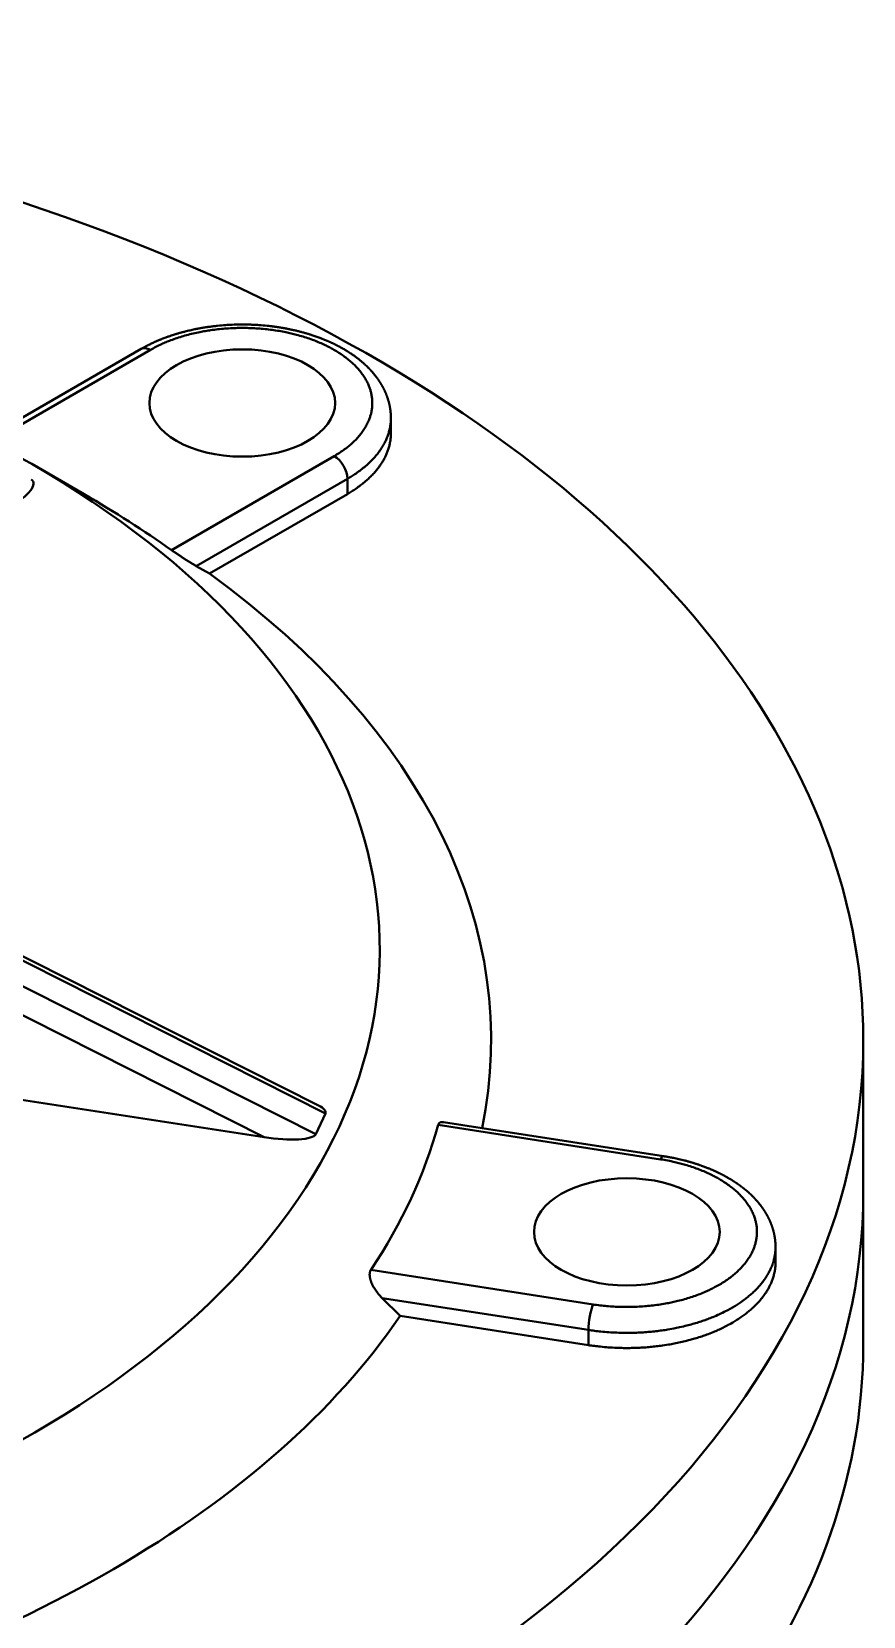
# Model space of a CAD drawing. Header units: millimetres. Extents: x 15 to 415, y 5 to 292.
# Drawn here: x 365.02 to 379.94, y 209.55 to 237.98 of the extents above; entities that cross this region are included whole.
import ezdxf

# ---------------------------------------------------------------- set-up
doc = ezdxf.new("R2010")
doc.units = ezdxf.units.MM
doc.layers.add('Geometries', color=7, linetype='Continuous')

msp = doc.modelspace()

# ---------------------------------------------------------------- linework, layer by layer
at = {"layer": 'Geometries', "linetype": 'Continuous', "lineweight": 40}
for p, q in [((366.9844, 232.2896), (364.1956, 230.6795)), ((367.1511, 232.2731), (364.2982, 230.626)), ((371.4676, 231.0486), (371.4676, 231.0485)), ((371.4676, 231.0485), (371.4676, 231.0485)), ((371.4676, 230.7763), (371.4676, 231.0485)), ((367.5294, 228.6812), (370.4509, 230.3679)), ((365.9647, 229.683), (365.0219, 230.2273)), ((370.6866, 229.9597), (367.9763, 228.3949)), ((370.6866, 229.6875), (370.6866, 229.9597)), ((370.6866, 229.6875), (368.2136, 228.2597)), ((367.9763, 228.3949), (368.2136, 228.2597)), ((370.2918, 218.5741), (358.074, 224.7421)), ((357.9015, 224.3703), (370.1193, 218.2023)), ((369.1917, 218.1466), (357.7958, 223.8996)), ((370.1673, 218.7158), (360.77, 223.4599)), ((379.9448, 219.8896), (379.9448, 217.1679)), ((369.1917, 218.1466), (360.7004, 219.4602)), ((370.1193, 218.2023), (370.2918, 218.5741)), ((376.3067, 217.7504), (372.3159, 218.3677)), ((373.1061, 218.3106), (372.4089, 218.4185)), ((376.3577, 217.8076), (373.1061, 218.3106)), ((379.9448, 217.1679), (379.9448, 214.4463)), ((378.3694, 216.1807), (378.3694, 216.1797)), ((378.3694, 216.177), (378.3694, 216.1797)), ((378.3694, 215.9049), (378.3694, 216.177)), ((371.1081, 215.7653), (375.0989, 215.1479)), ((375.0126, 214.6898), (371.3103, 215.2626)), ((371.3103, 215.2626), (371.6344, 214.9403)), ((375.0126, 214.4177), (371.6344, 214.9403)), ((375.0126, 214.4177), (375.0126, 214.6898))]:
    msp.add_line(p, q, dxfattribs=at)
at = {"layer": 'Geometries', "linetype": 'Continuous', "lineweight": 40, "flags": 128}
for points in [[(371.4676, 231.0485), (371.4676, 231.0557), (371.4675, 231.0627), (371.4674, 231.0693), (371.4673, 231.0756), (371.4671, 231.0816), (371.467, 231.0873), (371.4668, 231.0926), (371.4665, 231.0976), (371.4663, 231.1023), (371.4661, 231.1068), (371.4659, 231.1109), (371.4656, 231.1148), (371.4654, 231.1185), (371.4652, 231.1221), (371.465, 231.1255), (371.4647, 231.1288), (371.4645, 231.1319), (371.4643, 231.1349), (371.464, 231.1377), (371.4638, 231.1404), (371.4636, 231.143), (371.4634, 231.1454), (371.4632, 231.148), (371.4629, 231.1512), (371.4625, 231.1546), (371.4622, 231.1584), (371.4618, 231.1625), (371.4613, 231.1669), (371.4609, 231.1707), (371.4604, 231.1746), (371.46, 231.1785), (371.4595, 231.1823), (371.4591, 231.1858), (371.4587, 231.1892), (371.4583, 231.1924), (371.4579, 231.1954), (371.4575, 231.1984), (371.4571, 231.2012), (371.4567, 231.2038), (371.4564, 231.2061), (371.4561, 231.2083), (371.4558, 231.2105), (371.4552, 231.214), (371.4547, 231.2178), (371.454, 231.2219), (371.4533, 231.2263), (371.4527, 231.2299), (371.4521, 231.2337), (371.4514, 231.2377), (371.4507, 231.2418), (371.4496, 231.2481), (371.4485, 231.2541), (371.4474, 231.2597), (371.4464, 231.265), (371.4456, 231.2689), (371.4449, 231.2727), (371.4441, 231.2766), (371.4432, 231.2806), (371.4419, 231.2866), (371.4405, 231.2928), (371.4391, 231.2993), (371.4375, 231.306), (371.436, 231.3125), (371.434, 231.3206), (371.432, 231.3285), (371.43, 231.3361), (371.428, 231.3438), (371.4258, 231.3515), (371.4236, 231.3593), (371.4214, 231.3672), (371.4178, 231.3789), (371.4141, 231.3909), (371.4102, 231.4029), (371.4063, 231.4148), (371.4023, 231.4264), (371.3982, 231.4379), (371.396, 231.4439), (371.3938, 231.4498), (371.3915, 231.4557), (371.3892, 231.4619), (371.3867, 231.4683), (371.3846, 231.4735), (371.3825, 231.4789), (371.3802, 231.4845), (371.3779, 231.4901), (371.3757, 231.4954), (371.3737, 231.5), (371.3718, 231.5044), (371.37, 231.5087), (371.3682, 231.5128), (371.3665, 231.5166), (371.3648, 231.5205), (371.363, 231.5245), (371.3609, 231.5292), (371.3586, 231.5341), (371.3563, 231.5392), (371.3538, 231.5445), (371.3512, 231.55), (371.3486, 231.5553), (371.3462, 231.5604), (371.3439, 231.5651), (371.3417, 231.5695), (371.3396, 231.5735), (371.3381, 231.5765), (371.3367, 231.5793), (371.3352, 231.5822), (371.3337, 231.5853), (371.332, 231.5885), (371.3304, 231.5917), (371.3286, 231.5949), (371.3268, 231.5984), (371.3249, 231.6019), (371.323, 231.6056), (371.3209, 231.6095), (371.3187, 231.6135), (371.3165, 231.6174), (371.314, 231.6221), (371.3115, 231.6264), (371.3093, 231.6304), (371.3072, 231.6341), (371.3053, 231.6374), (371.304, 231.6396), (371.3028, 231.6417), (371.3017, 231.6437), (371.3004, 231.6458), (371.2991, 231.6482), (371.2976, 231.6507), (371.296, 231.6534), (371.2941, 231.6566), (371.2921, 231.66), (371.2899, 231.6636), (371.2876, 231.6674), (371.2851, 231.6715), (371.2825, 231.6758), (371.2799, 231.6799), (371.2776, 231.6837), (371.2753, 231.6873), (371.2732, 231.6906), (371.2713, 231.6937), (371.2698, 231.6959), (371.2685, 231.698), (371.2672, 231.6999), (371.2661, 231.7017), (371.2649, 231.7035), (371.2636, 231.7055), (371.262, 231.708), (371.2601, 231.7108), (371.2582, 231.7138), (371.2561, 231.717), (371.2538, 231.7204), (371.2519, 231.7232), (371.2499, 231.7261), (371.2478, 231.7292), (371.2456, 231.7324), (371.2435, 231.7355), (371.2408, 231.7394), (371.2382, 231.7431), (371.2358, 231.7465), (371.2336, 231.7497), (371.2315, 231.7526), (371.2296, 231.7553), (371.2282, 231.7573), (371.2269, 231.7591), (371.2257, 231.7608), (371.2243, 231.7626), (371.2229, 231.7646), (371.2214, 231.7667), (371.2192, 231.7696), (371.2169, 231.7728), (371.2144, 231.7763), (371.2116, 231.7799), (371.2088, 231.7838), (371.2057, 231.7879), (371.2026, 231.792), (371.1995, 231.796), (371.1941, 231.803), (371.1889, 231.8097), (371.1838, 231.8162), (371.1788, 231.8224), (371.174, 231.8284), (371.1693, 231.8341), (371.1648, 231.8397), (371.1604, 231.845), (371.1577, 231.8482), (371.155, 231.8514), (371.1522, 231.8548), (371.1492, 231.8583), (371.1461, 231.8619), (371.1418, 231.8669), (371.1372, 231.8722), (371.1323, 231.8778), (371.1293, 231.8812), (371.1262, 231.8847), (371.1231, 231.8881), (371.1202, 231.8914), (371.1175, 231.8944), (371.115, 231.8972), (371.1126, 231.8999), (371.1103, 231.9023), (371.1082, 231.9047), (371.1062, 231.9068), (371.1043, 231.9089), (371.1025, 231.9108), (371.1006, 231.9128), (371.0985, 231.9151), (371.0963, 231.9174), (371.094, 231.9199), (371.0915, 231.9226), (371.0888, 231.9254), (371.0859, 231.9284), (371.0829, 231.9316), (371.0796, 231.935), (371.0763, 231.9384), (371.073, 231.9419), (371.0696, 231.9452), (371.0663, 231.9486), (371.0614, 231.9536), (371.0565, 231.9585), (371.0517, 231.9633), (371.0468, 231.9681), (371.042, 231.9728), (371.0374, 231.9773), (371.0332, 231.9814), (371.0292, 231.9852), (371.0254, 231.9888), (371.0219, 231.9922), (371.0185, 231.9953), (371.0159, 231.9978), (371.0134, 232.0001), (371.0107, 232.0027), (371.0078, 232.0053), (371.0049, 232.008), (371.0017, 232.0109), (370.9979, 232.0145), (370.9938, 232.0182), (370.9895, 232.0221), (370.985, 232.0261), (370.9796, 232.031), (370.9743, 232.0356), (370.9692, 232.0401), (370.9642, 232.0444), (370.9595, 232.0485), (370.955, 232.0524), (370.9508, 232.056), (370.9466, 232.0596), (370.9424, 232.0632), (370.936, 232.0685), (370.9293, 232.0741), (370.9223, 232.0799), (370.915, 232.0858), (370.9075, 232.092), (370.902, 232.0964), (370.8963, 232.1009), (370.8906, 232.1055), (370.8847, 232.1101), (370.8787, 232.1148), (370.8728, 232.1193), (370.8671, 232.1237), (370.862, 232.1276), (370.8571, 232.1313), (370.8523, 232.1349), (370.8477, 232.1384), (370.8432, 232.1417), (370.8388, 232.145), (370.8301, 232.1515), (370.821, 232.158), (370.8117, 232.1648), (370.8021, 232.1716), (370.7921, 232.1786), (370.7818, 232.1858), (370.7712, 232.1931), (370.76, 232.2007), (370.7486, 232.2083), (370.737, 232.216), (370.7323, 232.2191), (370.7277, 232.2221), (370.7229, 232.2252), (370.7182, 232.2282), (370.7137, 232.2312), (370.7093, 232.2339), (370.7049, 232.2368), (370.7007, 232.2394), (370.6967, 232.2419), (370.6931, 232.2442), (370.6897, 232.2463), (370.6872, 232.2479), (370.6847, 232.2494), (370.6821, 232.251), (370.6794, 232.2527), (370.6764, 232.2545), (370.6724, 232.257), (370.6681, 232.2596), (370.6635, 232.2624), (370.6586, 232.2654), (370.6534, 232.2685), (370.6481, 232.2717), (370.6427, 232.2749), (370.6262, 232.2846), (370.6098, 232.2941), (370.5936, 232.3033), (370.5774, 232.3123), (370.5702, 232.3163), (370.563, 232.3202), (370.5558, 232.3241), (370.5486, 232.328), (370.5416, 232.3318), (370.535, 232.3353), (370.5286, 232.3387), (370.5225, 232.3419), (370.5167, 232.3449), (370.5122, 232.3472), (370.5076, 232.3496), (370.5028, 232.3521), (370.4978, 232.3546), (370.4926, 232.3573), (370.4854, 232.3609), (370.4778, 232.3647), (370.4699, 232.3687), (370.4627, 232.3722), (370.4556, 232.3757), (370.4487, 232.3791), (370.4419, 232.3823), (370.4354, 232.3855), (370.4291, 232.3885), (370.423, 232.3914), (370.4171, 232.3942), (370.4111, 232.397), (370.4048, 232.3999), (370.3981, 232.403), (370.3913, 232.4062), (370.3841, 232.4094), (370.3767, 232.4128), (370.369, 232.4163), (370.361, 232.4198), (370.3549, 232.4225), (370.3492, 232.4251), (370.3437, 232.4275), (370.3386, 232.4297), (370.3339, 232.4317), (370.3304, 232.4333), (370.3271, 232.4347), (370.324, 232.436), (370.3212, 232.4372), (370.3184, 232.4384), (370.3145, 232.4401), (370.3103, 232.4418), (370.3058, 232.4437), (370.301, 232.4458), (370.2959, 232.4479), (370.2905, 232.4502), (370.2847, 232.4525), (370.2757, 232.4563), (370.2666, 232.4599), (370.2577, 232.4635), (370.249, 232.467), (370.2403, 232.4704), (370.2318, 232.4738), (370.2219, 232.4777), (370.2122, 232.4814), (370.2025, 232.4851), (370.1927, 232.4888), (370.1753, 232.4953), (370.1577, 232.5017), (370.14, 232.5081), (370.1219, 232.5145), (370.1043, 232.5206), (370.0864, 232.5268), (370.0681, 232.5329), (370.0608, 232.5353), (370.0535, 232.5377), (370.0462, 232.5401), (370.0388, 232.5424), (370.0314, 232.5448), (370.024, 232.5472), (370.017, 232.5494), (370.0104, 232.5515), (370.004, 232.5534), (369.9981, 232.5553), (369.9924, 232.557), (369.9871, 232.5586), (369.9824, 232.5601), (369.9774, 232.5616), (369.9722, 232.5632), (369.9667, 232.5648), (369.961, 232.5665), (369.9533, 232.5688), (369.9453, 232.5711), (369.9368, 232.5736), (369.928, 232.5761), (369.9193, 232.5786), (369.9022, 232.5834), (369.8854, 232.588), (369.8706, 232.592), (369.8559, 232.5959), (369.8412, 232.5998), (369.8264, 232.6036), (369.8112, 232.6074), (369.7959, 232.6112), (369.7805, 232.615), (369.765, 232.6187), (369.7493, 232.6224), (369.7336, 232.626), (369.7178, 232.6296), (369.7023, 232.633), (369.6886, 232.636), (369.675, 232.6389), (369.6617, 232.6417), (369.6482, 232.6445), (369.6345, 232.6473), (369.6205, 232.6501), (369.6062, 232.6529), (369.592, 232.6556), (369.5775, 232.6583), (369.5627, 232.661), (369.5476, 232.6637), (369.5395, 232.6652), (369.5314, 232.6666), (369.5232, 232.668), (369.5151, 232.6694), (369.5074, 232.6707), (369.5002, 232.6719), (369.495, 232.6727), (369.4902, 232.6735), (369.4856, 232.6743), (369.4812, 232.675), (369.4771, 232.6757), (369.4733, 232.6763), (369.4697, 232.6768), (369.4658, 232.6775), (369.4605, 232.6783), (369.4548, 232.6792), (369.4487, 232.6801), (369.4422, 232.6811), (369.4352, 232.6821), (369.4285, 232.6831), (369.4215, 232.6842), (369.4144, 232.6852), (369.4073, 232.6862), (369.4003, 232.6872), (369.3868, 232.6891), (369.3736, 232.6909), (369.3581, 232.6929), (369.3431, 232.6949), (369.3282, 232.6967), (369.3015, 232.6999), (369.2748, 232.7029), (369.248, 232.7058), (369.212, 232.7094), (369.176, 232.7127), (369.14, 232.7156), (369.1038, 232.7183), (369.071, 232.7205), (369.0382, 232.7224), (369.0053, 232.7241), (368.9724, 232.7255), (368.9516, 232.7262), (368.9307, 232.7269), (368.9098, 232.7275), (368.8888, 232.728), (368.8681, 232.7283), (368.8476, 232.7286), (368.8274, 232.7288), (368.8071, 232.7288), (368.7865, 232.7288), (368.7657, 232.7287), (368.7381, 232.7284), (368.7106, 232.7279), (368.6834, 232.7273), (368.6525, 232.7263), (368.6217, 232.7252), (368.5909, 232.7238), (368.5602, 232.7222), (368.5294, 232.7204), (368.4987, 232.7184), (368.4626, 232.7157), (368.4265, 232.7127), (368.3905, 232.7094), (368.3546, 232.7059), (368.336, 232.7039), (368.3174, 232.7019), (368.2989, 232.6997), (368.28, 232.6975), (368.2609, 232.6951), (368.2415, 232.6926), (368.2218, 232.69), (368.2116, 232.6886), (368.2012, 232.6871), (368.1907, 232.6856), (368.1801, 232.6841), (368.1693, 232.6825), (368.1586, 232.6809), (368.1505, 232.6797), (368.143, 232.6785), (368.1359, 232.6774), (368.1293, 232.6764), (368.1232, 232.6754), (368.1175, 232.6745), (368.1131, 232.6738), (368.1087, 232.673), (368.104, 232.6723), (368.0991, 232.6715), (368.094, 232.6706), (368.0869, 232.6694), (368.0793, 232.6681), (368.0713, 232.6667), (368.0639, 232.6654), (368.056, 232.664), (368.0482, 232.6626), (368.0405, 232.6612), (368.0328, 232.6598), (368.0253, 232.6585), (368.0121, 232.656), (367.9992, 232.6535), (367.9867, 232.6511), (367.9742, 232.6486), (367.9616, 232.6461), (367.9488, 232.6435), (367.9268, 232.6389), (367.9045, 232.6341), (367.8825, 232.6292), (367.8606, 232.6242), (367.839, 232.6192), (367.8175, 232.614), (367.796, 232.6087), (367.7746, 232.6033), (367.762, 232.6001), (367.7495, 232.5968), (367.737, 232.5935), (367.7246, 232.5902), (367.7122, 232.5868), (367.6996, 232.5833), (367.692, 232.5812), (367.6844, 232.5791), (367.6766, 232.5769), (367.6688, 232.5746), (367.6609, 232.5723), (367.6529, 232.57), (367.6448, 232.5676), (367.6368, 232.5653), (367.6299, 232.5632), (367.6234, 232.5613), (367.6174, 232.5594), (367.6118, 232.5577), (367.6066, 232.5561), (367.6028, 232.555), (367.5993, 232.5539), (367.5958, 232.5528), (367.5921, 232.5516), (367.5881, 232.5504), (367.5833, 232.5489), (367.5782, 232.5473), (367.5728, 232.5455), (367.5671, 232.5437), (367.561, 232.5418), (367.5547, 232.5397), (367.5483, 232.5376), (367.5419, 232.5355), (367.5271, 232.5306), (367.5126, 232.5258), (367.4987, 232.521), (367.4851, 232.5163), (367.4717, 232.5116), (367.4583, 232.5068), (367.4423, 232.5011), (367.4264, 232.4952), (367.4104, 232.4892), (367.3942, 232.4831), (367.3778, 232.4768), (367.3685, 232.4732), (367.3592, 232.4695), (367.3501, 232.4659), (367.3412, 232.4623), (367.3325, 232.4588), (367.3241, 232.4554), (367.316, 232.452), (367.3025, 232.4464), (367.289, 232.4407), (367.2752, 232.4348), (367.2613, 232.4288), (367.2474, 232.4227), (367.2335, 232.4165), (367.217, 232.4091), (367.2004, 232.4014), (367.1835, 232.3935), (367.1664, 232.3854), (367.1517, 232.3783), (367.1367, 232.371), (367.1216, 232.3634), (367.1164, 232.3608), (367.1112, 232.3582), (367.1062, 232.3557), (367.1015, 232.3533), (367.097, 232.351), (367.0929, 232.3488), (367.089, 232.3469), (367.0864, 232.3455), (367.0838, 232.3442), (367.0815, 232.3429), (367.0793, 232.3418), (367.0772, 232.3407), (367.0753, 232.3397), (367.0734, 232.3387), (367.0712, 232.3376), (367.0688, 232.3362), (367.066, 232.3348), (367.0629, 232.3332), (367.0596, 232.3314), (367.0555, 232.3292), (367.0512, 232.3269), (367.0464, 232.3243), (367.0414, 232.3215), (367.0359, 232.3186), (367.0302, 232.3154), (367.024, 232.312), (367.0181, 232.3088), (367.0119, 232.3053), (367.0055, 232.3017), (366.9987, 232.2978), (366.9917, 232.2938), (366.9844, 232.2896)], [(370.5606, 232.2052), (370.5555, 232.2086), (370.5341, 232.2225), (370.5124, 232.2362), (370.4903, 232.2498), (370.468, 232.2631), (370.4453, 232.2763), (370.4223, 232.2894), (370.4035, 232.2997), (370.3846, 232.3099), (370.3655, 232.3199), (370.3463, 232.3299), (370.3267, 232.3398), (370.307, 232.3495), (370.2871, 232.3591), (370.267, 232.3685), (370.2418, 232.3801), (370.2164, 232.3915), (370.1906, 232.4027), (370.1646, 232.4137), (370.1383, 232.4244), (370.1118, 232.435), (370.085, 232.4453), (370.058, 232.4554), (370.0308, 232.4654), (370.0033, 232.475), (369.9755, 232.4845), (369.9476, 232.4938), (369.9194, 232.5028), (369.8911, 232.5116), (369.8625, 232.5202), (369.8337, 232.5285), (369.8047, 232.5367), (369.7755, 232.5445), (369.752, 232.5507), (369.7283, 232.5567), (369.7045, 232.5626), (369.6805, 232.5683), (369.6565, 232.5739), (369.6323, 232.5793), (369.608, 232.5845), (369.5836, 232.5896), (369.5532, 232.5957), (369.5226, 232.6016), (369.4919, 232.6072), (369.4611, 232.6126), (369.4301, 232.6178), (369.399, 232.6227), (369.3678, 232.6273), (369.3365, 232.6317), (369.3051, 232.6358), (369.2736, 232.6397), (369.242, 232.6434), (369.2103, 232.6468), (369.1785, 232.6499), (369.1467, 232.6528), (369.1148, 232.6554), (369.0828, 232.6578), (369.0508, 232.6599), (369.0188, 232.6618), (368.993, 232.6631), (368.9672, 232.6642), (368.9413, 232.6652), (368.9155, 232.666), (368.8896, 232.6667), (368.8637, 232.6672), (368.8377, 232.6675), (368.8118, 232.6677), (368.7796, 232.6676), (368.7473, 232.6673), (368.7151, 232.6668), (368.6829, 232.6659), (368.6507, 232.6649), (368.6186, 232.6635), (368.5865, 232.662), (368.5544, 232.6601), (368.5224, 232.658), (368.4904, 232.6557), (368.4585, 232.6531), (368.4266, 232.6502), (368.3949, 232.6471), (368.3631, 232.6437), (368.3315, 232.6401), (368.3, 232.6362), (368.2686, 232.6321), (368.2372, 232.6277), (368.2121, 232.6241), (368.1871, 232.6202), (368.1622, 232.6162), (368.1373, 232.612), (368.1125, 232.6077), (368.0877, 232.6032), (368.063, 232.5985), (368.0385, 232.5937), (368.0081, 232.5875), (367.9779, 232.5811), (367.9478, 232.5744), (367.9179, 232.5675), (367.8881, 232.5603), (367.8586, 232.5529), (367.8292, 232.5453), (367.8, 232.5374), (367.771, 232.5293), (367.7422, 232.521), (367.7136, 232.5124), (367.6852, 232.5036), (367.657, 232.4946), (367.629, 232.4854), (367.6013, 232.4759), (367.5737, 232.4663), (367.5464, 232.4564), (367.5194, 232.4463), (367.4978, 232.438), (367.4765, 232.4296), (367.4552, 232.421), (367.4342, 232.4123), (367.4132, 232.4035), (367.3924, 232.3945), (367.3719, 232.3854), (367.3514, 232.3762), (367.3253, 232.364), (367.2995, 232.3517), (367.274, 232.3392), (367.2488, 232.3264), (367.2239, 232.3134), (367.1993, 232.3002), (367.175, 232.2867), (367.1511, 232.2731)], [(370.4509, 230.3679), (370.4729, 230.3808), (370.4945, 230.3938), (370.5159, 230.407), (370.537, 230.4204), (370.5577, 230.4339), (370.5782, 230.4476), (370.5983, 230.4615), (370.6181, 230.4755), (370.6376, 230.4896), (370.6567, 230.5039), (370.6755, 230.5184), (370.694, 230.533), (370.7121, 230.5477), (370.7299, 230.5626), (370.7473, 230.5776), (370.7644, 230.5927), (370.7811, 230.608), (370.7975, 230.6234), (370.8146, 230.64), (370.8313, 230.6567), (370.8475, 230.6735), (370.8634, 230.6905), (370.8788, 230.7077), (370.8938, 230.7249), (370.9079, 230.7416), (370.9215, 230.7585), (370.9348, 230.7755), (370.9476, 230.7926), (370.9601, 230.8097), (370.9721, 230.827), (370.9837, 230.8444), (370.9949, 230.8618), (371.0056, 230.8794), (371.016, 230.897), (371.0259, 230.9147), (371.0354, 230.9325), (371.0445, 230.9503), (371.0531, 230.9683), (371.0613, 230.9863), (371.0691, 231.0043), (371.0764, 231.0225), (371.0834, 231.0406), (371.0886, 231.0553), (371.0936, 231.07), (371.0982, 231.0847), (371.1026, 231.0994), (371.1067, 231.1142), (371.1106, 231.129), (371.1141, 231.1439), (371.1174, 231.1588), (371.121, 231.1772), (371.1242, 231.1957), (371.127, 231.2142), (371.1293, 231.2328), (371.1312, 231.2514), (371.1326, 231.2699), (371.1336, 231.2885), (371.1342, 231.3071), (371.1343, 231.3257), (371.1339, 231.3443), (371.1332, 231.3629), (371.1319, 231.3815), (371.1302, 231.4), (371.1281, 231.4186), (371.1255, 231.4371), (371.1225, 231.4556), (371.1191, 231.4741), (371.1152, 231.4926), (371.1117, 231.5074), (371.108, 231.5221), (371.104, 231.5369), (371.0997, 231.5516), (371.0951, 231.5664), (371.0902, 231.5811), (371.0851, 231.5957), (371.0796, 231.6104), (371.0725, 231.6285), (371.0649, 231.6466), (371.0569, 231.6646), (371.0484, 231.6825), (371.0396, 231.7004), (371.0303, 231.7182), (371.0206, 231.7359), (371.0104, 231.7536), (370.9999, 231.7712), (370.9889, 231.7886), (370.9775, 231.806), (370.9657, 231.8233), (370.9535, 231.8405), (370.9408, 231.8576), (370.9278, 231.8746), (370.9143, 231.8915), (370.9005, 231.9083), (370.8862, 231.925), (370.8745, 231.9383), (370.8625, 231.9516), (370.8502, 231.9647), (370.8377, 231.9778), (370.8249, 231.9908), (370.8119, 232.0038), (370.7986, 232.0166), (370.7851, 232.0294), (370.768, 232.0451), (370.7505, 232.0607), (370.7326, 232.0762), (370.7143, 232.0915), (370.6957, 232.1067), (370.6767, 232.1217), (370.6574, 232.1366), (370.6377, 232.1513), (370.6177, 232.1659), (370.5973, 232.1803), (370.5766, 232.1945), (370.5606, 232.2052)], [(371.4676, 231.0485), (371.4676, 231.0476), (371.4675, 231.0316), (371.467, 231.0157), (371.4663, 230.9997), (371.4652, 230.9827), (371.4638, 230.9656), (371.462, 230.9486), (371.4599, 230.9315), (371.4575, 230.9145), (371.4548, 230.8975), (371.4517, 230.8805), (371.4483, 230.8635), (371.4436, 230.8424), (371.4385, 230.8213), (371.4328, 230.8003), (371.4282, 230.7846), (371.4233, 230.7689), (371.4181, 230.7532), (371.4127, 230.7375), (371.405, 230.7167), (371.3968, 230.696), (371.3882, 230.6754), (371.3813, 230.6599), (371.3742, 230.6444), (371.3668, 230.6291), (371.3592, 230.6137), (371.3512, 230.5984), (371.343, 230.5832), (371.3345, 230.5681), (371.3258, 230.5529), (371.3168, 230.5378), (371.3075, 230.5228), (371.2979, 230.5078), (371.288, 230.4929), (371.2772, 230.477), (371.2661, 230.4612), (371.2546, 230.4454), (371.2429, 230.4297), (371.2308, 230.4141), (371.2184, 230.3985), (371.2057, 230.383), (371.1928, 230.3676), (371.1767, 230.3492), (371.1603, 230.3308), (371.1434, 230.3126), (371.1261, 230.2945), (371.1083, 230.2766), (371.0902, 230.2588), (371.0717, 230.2411), (371.0527, 230.2236), (371.0333, 230.2063), (371.0136, 230.1891), (370.9934, 230.172), (370.9728, 230.1551), (370.9519, 230.1384), (370.9306, 230.1218), (370.9089, 230.1054), (370.8868, 230.0891), (370.8643, 230.0731), (370.8415, 230.0572), (370.8229, 230.0446), (370.8041, 230.0321), (370.7851, 230.0198), (370.7659, 230.0075), (370.7464, 229.9954), (370.7267, 229.9834), (370.7068, 229.9715), (370.6866, 229.9597)], [(370.6866, 229.6875), (370.706, 229.6989), (370.7252, 229.7103), (370.7442, 229.7219), (370.763, 229.7335), (370.7816, 229.7453), (370.8, 229.7572), (370.8182, 229.7693), (370.8362, 229.7814), (370.8598, 229.7977), (370.883, 229.8142), (370.9058, 229.8309), (370.9226, 229.8436), (370.9393, 229.8563), (370.9557, 229.8692), (370.9718, 229.8821), (370.993, 229.8995), (371.0137, 229.917), (371.0341, 229.9348), (371.0491, 229.9482), (371.0638, 229.9617), (371.0783, 229.9753), (371.0926, 229.9889), (371.1076, 230.0037), (371.1223, 230.0185), (371.1367, 230.0334), (371.1509, 230.0484), (371.1647, 230.0636), (371.1783, 230.0788), (371.1916, 230.0941), (371.2046, 230.1095), (371.2164, 230.1239), (371.228, 230.1383), (371.2393, 230.1529), (371.2504, 230.1675), (371.2612, 230.1822), (371.2717, 230.1969), (371.282, 230.2118), (371.292, 230.2266), (371.3017, 230.2416), (371.3111, 230.2565), (371.3203, 230.2716), (371.3292, 230.2867), (371.3379, 230.3018), (371.3463, 230.317), (371.3544, 230.3323), (371.3622, 230.3476), (371.3722, 230.3681), (371.3817, 230.3886), (371.3907, 230.4092), (371.3972, 230.4247), (371.4034, 230.4403), (371.4093, 230.4559), (371.4149, 230.4715), (371.4206, 230.4883), (371.4259, 230.5051), (371.431, 230.5219), (371.4357, 230.5388), (371.4401, 230.5557), (371.4442, 230.5727), (371.448, 230.5897), (371.4514, 230.6067), (371.4552, 230.6278), (371.4585, 230.649), (371.4613, 230.6701), (371.463, 230.6861), (371.4645, 230.702), (371.4657, 230.7179), (371.4666, 230.7339), (371.4672, 230.7498), (371.4676, 230.7657), (371.4676, 230.7763)], [(367.9763, 228.3949), (367.9674, 228.4), (367.9583, 228.4052), (367.9489, 228.4107), (367.9391, 228.4164), (367.9291, 228.4223), (367.9189, 228.4284), (367.9083, 228.4347), (367.8975, 228.4413), (367.8881, 228.4469), (367.8786, 228.4527), (367.8689, 228.4586), (367.859, 228.4647), (367.8489, 228.4709), (367.8393, 228.4769), (367.8294, 228.483), (367.8195, 228.4892), (367.8093, 228.4956), (367.799, 228.5021), (367.7902, 228.5077), (367.7812, 228.5134), (367.7721, 228.5191), (367.7629, 228.525), (367.7536, 228.5309), (367.7443, 228.5369), (367.7358, 228.5424), (367.7273, 228.5479), (367.7187, 228.5535), (367.7101, 228.5591), (367.7015, 228.5647), (367.6925, 228.5705), (367.6836, 228.5764), (367.6746, 228.5823), (367.6657, 228.5883), (367.6567, 228.5942), (367.6478, 228.6001), (367.639, 228.606), (367.6301, 228.6119), (367.6214, 228.6178), (367.6125, 228.6238), (367.6037, 228.6298), (367.595, 228.6357), (367.5864, 228.6416), (367.5788, 228.6468), (367.5713, 228.6519), (367.564, 228.657), (367.5568, 228.6619), (367.5497, 228.6669), (367.5427, 228.6718), (367.5359, 228.6766), (367.5294, 228.6812)], [(372.3159, 218.3677), (372.3177, 218.3736), (372.3198, 218.3791), (372.3223, 218.3842), (372.325, 218.3891), (372.3282, 218.3937), (372.3316, 218.398), (372.3354, 218.4019), (372.3395, 218.4055), (372.3437, 218.4085), (372.3481, 218.4112), (372.3528, 218.4135), (372.3578, 218.4155), (372.3631, 218.4171), (372.3686, 218.4184), (372.3743, 218.4194), (372.3802, 218.42), (372.3863, 218.4202), (372.3926, 218.4201), (372.3991, 218.4197), (372.4057, 218.419), (372.4089, 218.4185)], [(378.3694, 216.1807), (378.3694, 216.1848), (378.3693, 216.1922), (378.3692, 216.1992), (378.3691, 216.2058), (378.3689, 216.2121), (378.3687, 216.218), (378.3685, 216.2235), (378.3682, 216.2287), (378.368, 216.2335), (378.3678, 216.238), (378.3675, 216.2423), (378.3673, 216.2463), (378.367, 216.2501), (378.3668, 216.2538), (378.3666, 216.2572), (378.3663, 216.2604), (378.3661, 216.2635), (378.3659, 216.2663), (378.3656, 216.2689), (378.3654, 216.2715), (378.3652, 216.2743), (378.3649, 216.2774), (378.3646, 216.2808), (378.3643, 216.2841), (378.3639, 216.2876), (378.3636, 216.2913), (378.3631, 216.2953), (378.3627, 216.2995), (378.3622, 216.3039), (378.3616, 216.3092), (378.361, 216.3142), (378.3604, 216.3189), (378.3598, 216.3233), (378.3593, 216.3273), (378.3588, 216.3309), (378.3585, 216.3332), (378.3581, 216.3353), (378.3578, 216.3375), (378.3575, 216.3398), (378.3571, 216.3424), (378.3567, 216.3451), (378.3563, 216.348), (378.3558, 216.3512), (378.3552, 216.3545), (378.3547, 216.358), (378.354, 216.3617), (378.3534, 216.3656), (378.3527, 216.3694), (378.3521, 216.373), (378.3513, 216.3777), (378.3504, 216.3821), (378.3497, 216.3862), (378.349, 216.39), (378.3483, 216.3931), (378.3478, 216.396), (378.3472, 216.3987), (378.3467, 216.4015), (378.346, 216.4046), (378.3453, 216.4079), (378.3446, 216.4114), (378.3438, 216.4153), (378.3428, 216.4194), (378.3419, 216.4238), (378.3408, 216.4283), (378.3398, 216.4329), (378.3385, 216.4384), (378.3372, 216.4437), (378.336, 216.4488), (378.3348, 216.4535), (378.3336, 216.4581), (378.3325, 216.4624), (378.3313, 216.467), (378.3302, 216.4711), (378.329, 216.4755), (378.3278, 216.4799), (378.3265, 216.4846), (378.3251, 216.4893), (378.3237, 216.4942), (378.3223, 216.4989), (378.321, 216.5034), (378.3198, 216.5073), (378.3186, 216.511), (378.3175, 216.5146), (378.3164, 216.5181), (378.3154, 216.5215), (378.3142, 216.525), (378.313, 216.5287), (378.3117, 216.5329), (378.3102, 216.5372), (378.3087, 216.5418), (378.3071, 216.5466), (378.3054, 216.5515), (378.3037, 216.5563), (378.3018, 216.5617), (378.2999, 216.5669), (378.2981, 216.5717), (378.2964, 216.5763), (378.2951, 216.5798), (378.2939, 216.5832), (378.2926, 216.5866), (378.2912, 216.5901), (378.2898, 216.5938), (378.2878, 216.5988), (378.2857, 216.6041), (378.2835, 216.6096), (378.2815, 216.6145), (378.2795, 216.6193), (378.2776, 216.6239), (378.2757, 216.6283), (378.2739, 216.6326), (378.2721, 216.6367), (378.2704, 216.6406), (378.2688, 216.6443), (378.267, 216.6482), (378.2652, 216.6523), (378.2632, 216.6567), (378.2611, 216.6612), (378.2589, 216.666), (378.2566, 216.6711), (378.2548, 216.6748), (378.253, 216.6786), (378.2513, 216.6822), (378.2496, 216.6857), (378.248, 216.6891), (378.2464, 216.6922), (378.2447, 216.6958), (378.243, 216.6991), (378.2415, 216.7022), (378.24, 216.7051), (378.2386, 216.7078), (378.2371, 216.7108), (378.2355, 216.7139), (378.2338, 216.7172), (378.232, 216.7207), (378.23, 216.7244), (378.228, 216.7282), (378.2261, 216.7318), (378.2241, 216.7355), (378.222, 216.7393), (378.2199, 216.7432), (378.2178, 216.747), (378.2159, 216.7505), (378.214, 216.7538), (378.2123, 216.7569), (378.2108, 216.7596), (378.2094, 216.7621), (378.208, 216.7644), (378.2068, 216.7666), (378.2056, 216.7686), (378.2045, 216.7705), (378.2033, 216.7726), (378.2018, 216.7752), (378.2002, 216.778), (378.1984, 216.7811), (378.1964, 216.7843), (378.1943, 216.7878), (378.1926, 216.7908), (378.1907, 216.7938), (378.1888, 216.797), (378.1868, 216.8003), (378.1848, 216.8036), (378.182, 216.8081), (378.1793, 216.8123), (378.1769, 216.8162), (378.1746, 216.8198), (378.1726, 216.8231), (378.1707, 216.826), (378.1695, 216.8278), (378.1684, 216.8295), (378.1672, 216.8313), (378.166, 216.8332), (378.1646, 216.8353), (378.1627, 216.8382), (378.1606, 216.8414), (378.1584, 216.8448), (378.1562, 216.848), (378.1539, 216.8514), (378.1515, 216.855), (378.1489, 216.8588), (378.1464, 216.8625), (378.144, 216.866), (378.1411, 216.8701), (378.1384, 216.874), (378.1359, 216.8775), (378.1336, 216.8808), (378.1315, 216.8837), (378.1297, 216.8863), (378.128, 216.8887), (378.1261, 216.8913), (378.1241, 216.8941), (378.1219, 216.8971), (378.1195, 216.9003), (378.1169, 216.9038), (378.1142, 216.9075), (378.1113, 216.9115), (378.1081, 216.9156), (378.105, 216.9198), (378.0989, 216.9277), (378.0929, 216.9354), (378.0881, 216.9416), (378.0833, 216.9477), (378.0786, 216.9536), (378.074, 216.9592), (378.0697, 216.9644), (378.0656, 216.9694), (378.0617, 216.9741), (378.0595, 216.9768), (378.0572, 216.9795), (378.0549, 216.9823), (378.0524, 216.9852), (378.0498, 216.9883), (378.0462, 216.9925), (378.0423, 216.997), (378.0382, 217.0017), (378.0349, 217.0055), (378.0315, 217.0094), (378.028, 217.0133), (378.0247, 217.0171), (378.0215, 217.0206), (378.0185, 217.0239), (378.0157, 217.027), (378.0131, 217.0299), (378.0107, 217.0325), (378.0086, 217.0348), (378.0067, 217.0368), (378.0049, 217.0388), (378.0029, 217.0409), (378.0008, 217.0432), (377.9986, 217.0456), (377.9963, 217.0481), (377.9938, 217.0507), (377.9906, 217.054), (377.9872, 217.0576), (377.9837, 217.0613), (377.9801, 217.065), (377.9765, 217.0687), (377.9728, 217.0725), (377.9555, 217.09), (377.952, 217.0935), (377.9486, 217.0968), (377.9453, 217.1), (377.9422, 217.1031), (377.9392, 217.1059), (377.9365, 217.1086), (377.934, 217.111), (377.9315, 217.1133), (377.9293, 217.1155), (377.9267, 217.118), (377.9238, 217.1207), (377.9208, 217.1236), (377.9175, 217.1266), (377.914, 217.1299), (377.9103, 217.1333), (377.9064, 217.137), (377.9023, 217.1408), (377.8889, 217.1529), (377.8754, 217.1649), (377.8711, 217.1687), (377.8667, 217.1725), (377.8624, 217.1763), (377.858, 217.1801), (377.8538, 217.1837), (377.8498, 217.1871), (377.846, 217.1903), (377.8424, 217.1933), (377.8394, 217.1959), (377.8366, 217.1982), (377.8339, 217.2004), (377.8315, 217.2025), (377.8291, 217.2044), (377.8266, 217.2065), (377.8238, 217.2088), (377.8209, 217.2112), (377.8177, 217.2138), (377.8144, 217.2165), (377.8108, 217.2194), (377.8071, 217.2224), (377.8031, 217.2256), (377.799, 217.2289), (377.7762, 217.2467), (377.772, 217.25), (377.7677, 217.2532), (377.7635, 217.2565), (377.7592, 217.2597), (377.755, 217.263), (377.7507, 217.2661), (377.7467, 217.2691), (377.7429, 217.272), (377.7391, 217.2748), (377.7355, 217.2774), (377.7321, 217.2799), (377.729, 217.2822), (377.7261, 217.2843), (377.7234, 217.2863), (377.72, 217.2887), (377.7163, 217.2914), (377.7122, 217.2943), (377.7078, 217.2974), (377.7031, 217.3008), (377.6991, 217.3036), (377.6949, 217.3066), (377.6905, 217.3096), (377.6861, 217.3127), (377.6817, 217.3157), (377.6676, 217.3254), (377.6533, 217.335), (377.6477, 217.3387), (377.6421, 217.3425), (377.6365, 217.3461), (377.6312, 217.3496), (377.6263, 217.3528), (377.6217, 217.3558), (377.6174, 217.3585), (377.6134, 217.3611), (377.6106, 217.3629), (377.6079, 217.3646), (377.6052, 217.3663), (377.6022, 217.3682), (377.5981, 217.3708), (377.5936, 217.3736), (377.5888, 217.3766), (377.5836, 217.3798), (377.578, 217.3833), (377.5722, 217.3868), (377.5664, 217.3903), (377.5607, 217.3938), (377.555, 217.3972), (377.547, 217.402), (377.5391, 217.4067), (377.5313, 217.4113), (377.5236, 217.4158), (377.5159, 217.4202), (377.5062, 217.4258), (377.4961, 217.4315), (377.4858, 217.4373), (377.4751, 217.4432), (377.4703, 217.4458), (377.4654, 217.4485), (377.4606, 217.4511), (377.4561, 217.4536), (377.4517, 217.4559), (377.4476, 217.4581), (377.4437, 217.4602), (377.4398, 217.4623), (377.4362, 217.4642), (377.4328, 217.466), (377.4296, 217.4677), (377.4263, 217.4694), (377.4228, 217.4713), (377.4183, 217.4736), (377.4134, 217.4761), (377.4083, 217.4788), (377.4028, 217.4816), (377.3968, 217.4847), (377.3905, 217.4878), (377.3843, 217.491), (377.3781, 217.4941), (377.372, 217.4971), (377.3659, 217.5002), (377.3598, 217.5031), (377.3472, 217.5093), (377.3348, 217.5152), (377.3223, 217.5212), (377.3096, 217.5272), (377.2967, 217.5331), (377.2837, 217.5391), (377.2748, 217.5431), (377.2663, 217.5469), (377.258, 217.5506), (377.2501, 217.5541), (377.2424, 217.5575), (377.2366, 217.56), (377.231, 217.5624), (377.2253, 217.5649), (377.2195, 217.5674), (377.2135, 217.5699), (377.2056, 217.5732), (377.1974, 217.5767), (377.1889, 217.5802), (377.1803, 217.5837), (377.1715, 217.5873), (377.1626, 217.5909), (377.1536, 217.5945), (377.1388, 217.6004), (377.1239, 217.6062), (377.1091, 217.6119), (377.0945, 217.6174), (377.08, 217.6228), (377.0613, 217.6297), (377.0424, 217.6365), (377.0235, 217.6432), (377.0121, 217.6472), (377.0006, 217.6512), (376.9887, 217.6552), (376.9766, 217.6593), (376.9641, 217.6634), (376.957, 217.6658), (376.9498, 217.6681), (376.9424, 217.6705), (376.9354, 217.6727), (376.9288, 217.6748), (376.9225, 217.6768), (376.9167, 217.6787), (376.9128, 217.6799), (376.9091, 217.681), (376.9056, 217.6821), (376.9023, 217.6831), (376.8992, 217.6841), (376.896, 217.6851), (376.8926, 217.6861), (376.8875, 217.6877), (376.882, 217.6893), (376.8761, 217.6911), (376.8698, 217.693), (376.8645, 217.6946), (376.8589, 217.6963), (376.853, 217.698), (376.8472, 217.6997), (376.8414, 217.7014), (376.8302, 217.7046), (376.8192, 217.7077), (376.8066, 217.7112), (376.7943, 217.7146), (376.7823, 217.7179), (376.7702, 217.7212), (376.7581, 217.7244), (376.746, 217.7276), (376.7339, 217.7307), (376.7096, 217.7369), (376.6853, 217.7428), (376.6613, 217.7486), (376.6373, 217.7542), (376.613, 217.7596), (376.5884, 217.765), (376.5635, 217.7703), (376.5387, 217.7754), (376.5213, 217.7789), (376.5038, 217.7823), (376.4859, 217.7857), (376.4677, 217.789), (376.4491, 217.7924), (376.4422, 217.7936), (376.4352, 217.7949), (376.4278, 217.7962), (376.42, 217.7975), (376.4118, 217.7989), (376.4032, 217.8003), (376.3948, 217.8017), (376.386, 217.8031), (376.3769, 217.8046), (376.3675, 217.8061), (376.3577, 217.8076)], [(377.4627, 217.3336), (377.4475, 217.3436), (377.4259, 217.3575), (377.404, 217.3711), (377.3818, 217.3846), (377.3637, 217.3953), (377.3454, 217.4059), (377.3269, 217.4164), (377.3082, 217.4267), (377.2893, 217.437), (377.2702, 217.4471), (377.2508, 217.4571), (377.2313, 217.467), (377.2068, 217.4791), (377.1821, 217.4909), (377.157, 217.5026), (377.1317, 217.5141), (377.1061, 217.5254), (377.0802, 217.5365), (377.0541, 217.5474), (377.0277, 217.5581), (377.001, 217.5685), (376.9741, 217.5788), (376.947, 217.5888), (376.9196, 217.5986), (376.892, 217.6082), (376.8641, 217.6175), (376.8361, 217.6267), (376.8078, 217.6356), (376.7793, 217.6443), (376.7506, 217.6528), (376.7274, 217.6594), (376.7041, 217.6659), (376.6807, 217.6722), (376.6571, 217.6784), (376.6334, 217.6845), (376.6095, 217.6904), (376.5856, 217.6961), (376.5615, 217.7017), (376.5303, 217.7087), (376.4989, 217.7154), (376.4673, 217.7219), (376.4355, 217.7281), (376.4036, 217.7341), (376.3714, 217.7398), (376.3391, 217.7452), (376.3067, 217.7504)], [(375.0989, 215.1479), (375.1292, 215.1433), (375.1596, 215.139), (375.1901, 215.1349), (375.2207, 215.1311), (375.2513, 215.1274), (375.2821, 215.1241), (375.3129, 215.1209), (375.3438, 215.118), (375.3747, 215.1154), (375.4058, 215.113), (375.4368, 215.1108), (375.468, 215.1088), (375.4991, 215.1072), (375.5303, 215.1057), (375.5615, 215.1045), (375.5928, 215.1035), (375.6241, 215.1028), (375.6554, 215.1023), (375.6888, 215.102), (375.7222, 215.102), (375.7556, 215.1023), (375.789, 215.1029), (375.8224, 215.1038), (375.8558, 215.1049), (375.888, 215.1062), (375.9201, 215.1078), (375.9522, 215.1097), (375.9842, 215.1118), (376.0162, 215.1142), (376.0481, 215.1168), (376.0799, 215.1197), (376.1117, 215.1228), (376.1434, 215.1262), (376.175, 215.1299), (376.2065, 215.1337), (376.238, 215.1379), (376.2693, 215.1423), (376.3005, 215.1469), (376.3316, 215.1518), (376.3626, 215.157), (376.3935, 215.1624), (376.4242, 215.168), (376.4488, 215.1727), (376.4733, 215.1776), (376.4977, 215.1826), (376.522, 215.1877), (376.5462, 215.1931), (376.5704, 215.1986), (376.5944, 215.2042), (376.6184, 215.21), (376.6479, 215.2174), (376.6772, 215.2251), (376.7064, 215.233), (376.7354, 215.2411), (376.7642, 215.2494), (376.7928, 215.258), (376.8211, 215.2668), (376.8493, 215.2758), (376.8772, 215.2851), (376.9049, 215.2945), (376.9324, 215.3042), (376.9597, 215.3141), (376.9867, 215.3242), (377.0135, 215.3346), (377.04, 215.3451), (377.0662, 215.3559), (377.0922, 215.3669), (377.118, 215.378), (377.1385, 215.3872), (377.1588, 215.3964), (377.1789, 215.4058), (377.1988, 215.4153), (377.2186, 215.425), (377.2382, 215.4348), (377.2577, 215.4447), (377.2769, 215.4547), (377.3005, 215.4674), (377.3238, 215.4802), (377.3469, 215.4932), (377.3696, 215.5064), (377.3919, 215.5198), (377.414, 215.5333), (377.4357, 215.547), (377.4571, 215.5609), (377.4782, 215.575), (377.499, 215.5892), (377.5193, 215.6036), (377.5394, 215.6182), (377.5591, 215.6329), (377.5784, 215.6478), (377.5974, 215.6628), (377.616, 215.678), (377.6343, 215.6933), (377.6522, 215.7087), (377.6663, 215.7213), (377.6801, 215.7339), (377.6937, 215.7466), (377.7071, 215.7594), (377.7202, 215.7723), (377.7331, 215.7853), (377.7458, 215.7983), (377.7582, 215.8115), (377.7732, 215.8279), (377.7879, 215.8445), (377.8021, 215.8612), (377.816, 215.8779), (377.8295, 215.8948), (377.8425, 215.9118), (377.8551, 215.9289), (377.8674, 215.9461), (377.8792, 215.9634), (377.8906, 215.9808), (377.9016, 215.9983), (377.9122, 216.0159), (377.9223, 216.0335), (377.9321, 216.0513), (377.9414, 216.0691), (377.9502, 216.0869), (377.9587, 216.1049), (377.9667, 216.1229), (377.9728, 216.1374), (377.9787, 216.152), (377.9842, 216.1665), (377.9895, 216.1812), (377.9945, 216.1959), (377.9993, 216.2106), (378.0037, 216.2253), (378.0079, 216.2401), (378.0126, 216.2585), (378.017, 216.2769), (378.0209, 216.2954), (378.0243, 216.3139), (378.0273, 216.3324), (378.0299, 216.3509), (378.032, 216.3695), (378.0337, 216.3881), (378.0349, 216.4066), (378.0357, 216.4252), (378.0361, 216.4438), (378.036, 216.4624), (378.0355, 216.481), (378.0345, 216.4996), (378.0331, 216.5182), (378.0312, 216.5368), (378.0289, 216.5553), (378.0261, 216.5739), (378.0236, 216.5887), (378.0208, 216.6036), (378.0176, 216.6184), (378.0143, 216.6332), (378.0106, 216.648), (378.0066, 216.6628), (378.0023, 216.6776), (377.9978, 216.6923), (377.9918, 216.7106), (377.9853, 216.7288), (377.9784, 216.747), (377.971, 216.7651), (377.9632, 216.7832), (377.955, 216.8012), (377.9464, 216.8191), (377.9373, 216.8369), (377.9278, 216.8547), (377.9179, 216.8724), (377.9076, 216.89), (377.8968, 216.9076), (377.8857, 216.925), (377.8741, 216.9424), (377.8621, 216.9596), (377.8496, 216.9768), (377.8368, 216.9939), (377.8236, 217.0108), (377.8127, 217.0244), (377.8015, 217.0379), (377.7901, 217.0513), (377.7784, 217.0646), (377.7664, 217.0779), (377.7542, 217.0911), (377.7417, 217.1042), (377.7289, 217.1173), (377.7128, 217.1334), (377.6962, 217.1493), (377.6792, 217.1652), (377.6619, 217.1809), (377.6442, 217.1964), (377.6262, 217.2118), (377.6077, 217.2271), (377.5889, 217.2422), (377.5698, 217.2572), (377.5502, 217.272), (377.5304, 217.2866), (377.5102, 217.3011), (377.4896, 217.3155), (377.4687, 217.3296), (377.4627, 217.3336)], [(378.3694, 216.1771), (378.3693, 216.1589), (378.3686, 216.1377), (378.3677, 216.1217), (378.3666, 216.1058), (378.3652, 216.0899), (378.3635, 216.0739), (378.3613, 216.0569), (378.3589, 216.0399), (378.3561, 216.0229), (378.3529, 216.0059), (378.3495, 215.9889), (378.3457, 215.972), (378.3416, 215.955), (378.3372, 215.9381), (378.3312, 215.9171), (378.3248, 215.8962), (378.3178, 215.8754), (378.3123, 215.8598), (378.3064, 215.8442), (378.3003, 215.8286), (378.2939, 215.8131), (378.2873, 215.7976), (378.2803, 215.7822), (378.2731, 215.7668), (378.2656, 215.7515), (378.2579, 215.7362), (378.2498, 215.7209), (378.2415, 215.7057), (378.2329, 215.6906), (378.221, 215.6705), (378.2087, 215.6505), (378.1959, 215.6306), (378.1859, 215.6157), (378.1757, 215.6009), (378.1652, 215.5861), (378.1545, 215.5714), (378.1427, 215.5557), (378.1306, 215.5402), (378.1183, 215.5246), (378.1056, 215.5092), (378.0926, 215.4938), (378.0793, 215.4786), (378.0657, 215.4634), (378.0518, 215.4482), (378.0342, 215.4296), (378.0161, 215.4111), (377.9976, 215.3928), (377.9834, 215.3791), (377.969, 215.3655), (377.9543, 215.352), (377.9394, 215.3385), (377.9242, 215.3252), (377.9089, 215.312), (377.8932, 215.2989), (377.8774, 215.2858), (377.8613, 215.2729), (377.8449, 215.26), (377.8284, 215.2472), (377.8116, 215.2346), (377.7889, 215.2179), (377.7657, 215.2014), (377.7422, 215.185), (377.7243, 215.1729), (377.7062, 215.1608), (377.6878, 215.1489), (377.6693, 215.1371), (377.6492, 215.1246), (377.6289, 215.1122), (377.6083, 215.0999), (377.5875, 215.0878), (377.5664, 215.0757), (377.5451, 215.0639), (377.5235, 215.0521), (377.5018, 215.0405), (377.4745, 215.0263), (377.4468, 215.0123), (377.4188, 214.9985), (377.3976, 214.9883), (377.3762, 214.9782), (377.3546, 214.9683), (377.3328, 214.9585), (377.3035, 214.9456), (377.274, 214.933), (377.2441, 214.9206), (377.2215, 214.9114), (377.1987, 214.9024), (377.1757, 214.8935), (377.1526, 214.8848), (377.1294, 214.8762), (377.106, 214.8677), (377.0825, 214.8594), (377.0588, 214.8513), (377.035, 214.8432), (377.011, 214.8353), (376.9868, 214.8276), (376.9625, 214.82), (376.9364, 214.812), (376.9101, 214.8042), (376.8837, 214.7965), (376.8571, 214.7891), (376.8303, 214.7818), (376.8034, 214.7746), (376.7763, 214.7676), (376.7491, 214.7608), (376.7152, 214.7526), (376.681, 214.7447), (376.6467, 214.737), (376.6208, 214.7315), (376.5947, 214.7261), (376.5686, 214.7208), (376.5424, 214.7157), (376.5074, 214.7091), (376.4722, 214.7029), (376.4369, 214.6969), (376.4103, 214.6925), (376.3836, 214.6884), (376.3568, 214.6844), (376.3299, 214.6805), (376.3031, 214.6769), (376.2761, 214.6734), (376.2491, 214.67), (376.2221, 214.6668), (376.1949, 214.6638), (376.1677, 214.6609), (376.1405, 214.6582), (376.1132, 214.6557), (376.0839, 214.6532), (376.0546, 214.6508), (376.0252, 214.6486), (375.9958, 214.6467), (375.9663, 214.6449), (375.9367, 214.6433), (375.9072, 214.6419), (375.8776, 214.6407), (375.8419, 214.6395), (375.8062, 214.6385), (375.7704, 214.6379), (375.7346, 214.6375), (375.6989, 214.6374), (375.6631, 214.6376), (375.6273, 214.638), (375.5916, 214.6387), (375.5559, 214.6397), (375.5202, 214.641), (375.4845, 214.6426), (375.4489, 214.6444), (375.4133, 214.6465), (375.3778, 214.6489), (375.3423, 214.6515), (375.3069, 214.6544), (375.2715, 214.6576), (375.2363, 214.6611), (375.2081, 214.6641), (375.18, 214.6672), (375.152, 214.6706), (375.124, 214.6741), (375.0961, 214.6777), (375.0682, 214.6816), (375.0404, 214.6856), (375.0126, 214.6898)], [(375.0126, 214.4177), (375.0393, 214.4136), (375.0661, 214.4097), (375.0929, 214.406), (375.1198, 214.4024), (375.1469, 214.399), (375.1739, 214.3958), (375.2011, 214.3927), (375.2282, 214.3898), (375.2645, 214.3861), (375.3009, 214.3828), (375.3373, 214.3798), (375.3647, 214.3776), (375.3921, 214.3757), (375.4196, 214.3739), (375.4471, 214.3723), (375.4838, 214.3704), (375.5205, 214.3688), (375.5572, 214.3675), (375.5848, 214.3667), (375.6125, 214.3661), (375.6401, 214.3657), (375.6677, 214.3654), (375.6973, 214.3652), (375.7269, 214.3653), (375.7565, 214.3655), (375.7861, 214.366), (375.8157, 214.3666), (375.8453, 214.3674), (375.875, 214.3684), (375.9045, 214.3696), (375.932, 214.3709), (375.9595, 214.3723), (375.987, 214.374), (376.0144, 214.3757), (376.0419, 214.3777), (376.0693, 214.3798), (376.0967, 214.3821), (376.124, 214.3845), (376.1512, 214.3871), (376.1784, 214.3899), (376.2056, 214.3928), (376.2326, 214.3959), (376.2597, 214.3991), (376.2867, 214.4026), (376.3137, 214.4061), (376.3406, 214.4099), (376.3762, 214.4151), (376.4118, 214.4206), (376.4472, 214.4264), (376.4737, 214.4309), (376.5001, 214.4356), (376.5265, 214.4405), (376.5527, 214.4455), (376.5807, 214.451), (376.6086, 214.4568), (376.6364, 214.4627), (376.6641, 214.4687), (376.6917, 214.475), (376.7192, 214.4814), (376.7465, 214.488), (376.7738, 214.4948), (376.8074, 214.5035), (376.8407, 214.5124), (376.8739, 214.5216), (376.8986, 214.5287), (376.9233, 214.5359), (376.9478, 214.5433), (376.9721, 214.5508), (376.9963, 214.5585), (377.0204, 214.5662), (377.0443, 214.5742), (377.0681, 214.5823), (377.0917, 214.5905), (377.1152, 214.5989), (377.1386, 214.6074), (377.1618, 214.6161), (377.1924, 214.6278), (377.2228, 214.6398), (377.2529, 214.652), (377.2753, 214.6614), (377.2975, 214.6708), (377.3196, 214.6804), (377.3414, 214.6902), (377.3647, 214.7007), (377.3877, 214.7115), (377.4105, 214.7223), (377.4331, 214.7333), (377.4555, 214.7445), (377.4778, 214.7558), (377.4998, 214.7673), (377.5216, 214.7789), (377.5483, 214.7935), (377.5747, 214.8083), (377.6007, 214.8233), (377.62, 214.8347), (377.6391, 214.8462), (377.658, 214.8578), (377.6767, 214.8696), (377.7012, 214.8854), (377.7254, 214.9014), (377.7492, 214.9176), (377.7668, 214.9299), (377.7842, 214.9423), (377.8013, 214.9548), (377.8183, 214.9674), (377.8349, 214.9801), (377.8514, 214.9929), (377.8676, 215.0058), (377.8836, 215.0187), (377.8994, 215.0318), (377.9149, 215.045), (377.9303, 215.0583), (377.9453, 215.0717), (377.9612, 215.0861), (377.9768, 215.1006), (377.9921, 215.1152), (378.0071, 215.1299), (378.0219, 215.1448), (378.0363, 215.1597), (378.0505, 215.1747), (378.0644, 215.1898), (378.0813, 215.2087), (378.0977, 215.2277), (378.1137, 215.2469), (378.1292, 215.2662), (378.1442, 215.2855), (378.1588, 215.3051), (378.1729, 215.3247), (378.1865, 215.3444), (378.1997, 215.3642), (378.2093, 215.3792), (378.2186, 215.3942), (378.2276, 215.4093), (378.2363, 215.4244), (378.2476, 215.4446), (378.2583, 215.465), (378.2686, 215.4853), (378.276, 215.5007), (378.2831, 215.5161), (378.2899, 215.5316), (378.2965, 215.5471), (378.3032, 215.5637), (378.3096, 215.5804), (378.3157, 215.5971), (378.3214, 215.6138), (378.3269, 215.6307), (378.332, 215.6475), (378.3368, 215.6644), (378.3412, 215.6813), (378.3463, 215.7023), (378.3509, 215.7234), (378.355, 215.7445), (378.3577, 215.7604), (378.3601, 215.7763), (378.3623, 215.7922), (378.3642, 215.8081), (378.3662, 215.8293), (378.3678, 215.8505), (378.3688, 215.8718), (378.3693, 215.8877), (378.3694, 215.9037), (378.3694, 215.9049)], [(371.3103, 215.2626), (371.2985, 215.2745), (371.2868, 215.2867), (371.2753, 215.2992), (371.264, 215.3119), (371.2528, 215.3248), (371.2419, 215.338), (371.2311, 215.3515), (371.2206, 215.3651), (371.2119, 215.3767), (371.2034, 215.3886), (371.195, 215.4005), (371.1869, 215.4126), (371.179, 215.4248), (371.1717, 215.4364), (371.1646, 215.4482), (371.1577, 215.4601), (371.151, 215.472), (371.1446, 215.4841), (371.1393, 215.4944), (371.1342, 215.5048), (371.1293, 215.5152), (371.1246, 215.5257), (371.1201, 215.5362), (371.1158, 215.5468), (371.1122, 215.5562), (371.1088, 215.5657), (371.1056, 215.5752), (371.1026, 215.5847), (371.0998, 215.5942), (371.0972, 215.6038), (371.0948, 215.6135), (371.0928, 215.6231), (371.0909, 215.6326), (371.0894, 215.642), (371.0882, 215.6513), (371.0873, 215.6604), (371.0867, 215.6695), (371.0864, 215.6784), (371.0865, 215.6873), (371.0869, 215.6961), (371.0877, 215.7047), (371.0888, 215.713), (371.0901, 215.7203), (371.0918, 215.7274), (371.0937, 215.7343), (371.0959, 215.7409), (371.0985, 215.7474), (371.1014, 215.7537), (371.1046, 215.7596), (371.1081, 215.7653)]]:
    msp.add_lwpolyline(points, dxfattribs=at)
at = {"layer": 'Geometries', "linetype": 'Continuous', "lineweight": 40}
for centre, major_axis, ratio, start_param, end_param in [((349.9448, 219.8896), (-30, 0), 0.5773503, 3.1415927, 4.9549463), ((367.1511, 232.0009), (-0.1667, 0.2887), 0.5773503, 5.4977871, 6.2831857), ((349.9448, 221.5226), (-21.3222, 0), 0.5773503, 3.9269908, 3.9739075), ((370.4509, 230.0958), (0.1667, -0.2887), 0.5773503, 0.7853982, 2.3561945), ((349.9448, 221.5226), (-21.3222, 0), 0.5773503, 5.4977871, 10.2101761), ((364.3965, 229.5941), (-0.6516, -0.3193), 0.318382, 1.7815333, 3.3523296), ((349.9448, 220.4339), (22.6556, 0), 0.5773503, 0.6822235, 0.7853982), ((349.9448, 219.8896), (-23.3222, 0), 0.5773503, 3.0240614, 3.8124), ((349.9448, 219.8896), (-30, 0), 0.5773503, 0, 3.1415927), ((369.4505, 218.7043), (0.8453, -0.1168), 0.2301868, 6.2127858, 6.874507), ((349.9448, 220.4339), (22.6556, 0), 0.5773503, 5.9182113, 6.1245605), ((369.2779, 218.3325), (-0.8453, 0.1168), 0.2301868, 1.5003969, 3.0711932), ((376.3067, 217.4782), (-0.051, -0.3294), 0.2113249, 3.141593, 3.773507), ((349.9448, 217.1679), (-30, 0), 0.5773503, 0, 3.1415927), ((349.9448, 217.1679), (-30, 0), 0.5773503, 0, 3.1415927), ((349.9448, 219.8896), (-23.3222, 0), 0.5773503, 1.9533885, 2.7652025), ((375.0989, 214.8757), (0.051, 0.3294), 0.2113249, 0.6319143, 2.2027106), ((349.9448, 214.4463), (-30, 0), 0.5773503, 2.300524, 3.1415927)]:
    msp.add_ellipse(centre, major_axis=major_axis, ratio=ratio, start_param=start_param, end_param=end_param, dxfattribs=at)
for centre in [(368.801, 231.3205), (375.7028, 216.4491)]:
    msp.add_ellipse(centre, major_axis=(-1.6667, 0), ratio=0.5773503, dxfattribs=at)

doc.saveas('drawing.dxf')
